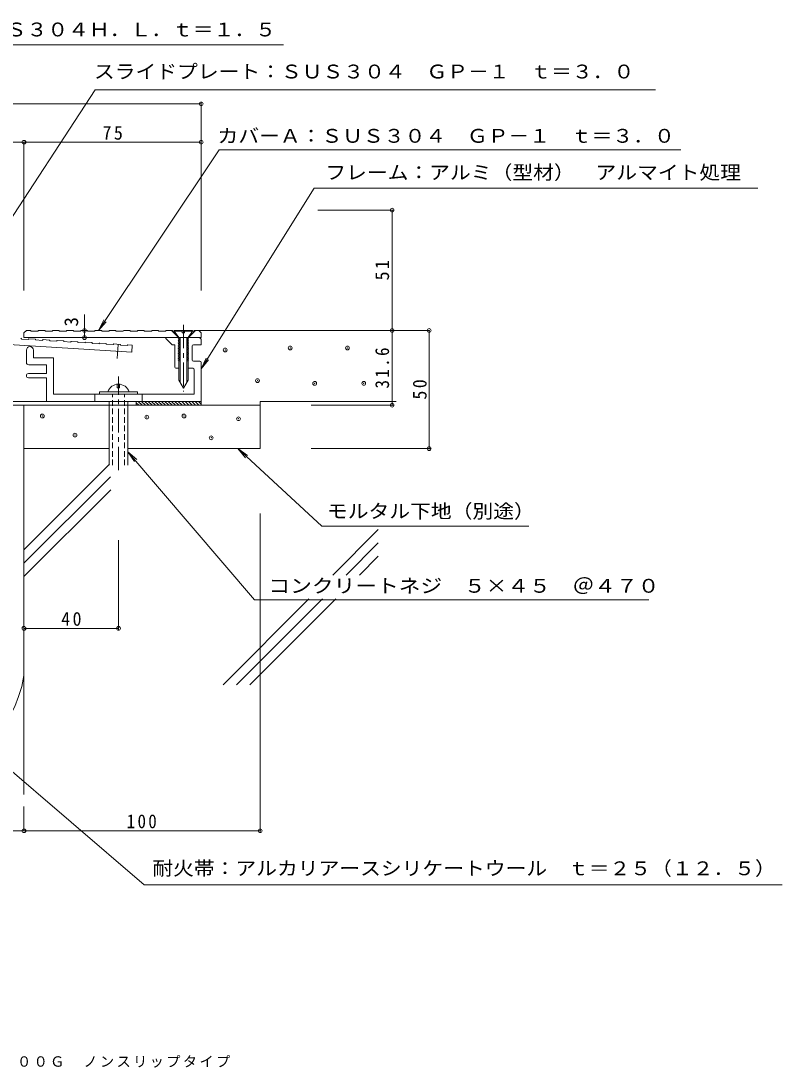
# Model space of a CAD drawing. Units: millimetres at full size, sheet at 1:2. Extents: x -239 to 283, y -274 to 194.
# Drawn here: x -39 to 283.3, y -266 to 177.6 of the extents above; entities that cross this region are included whole.
import ezdxf
from ezdxf.enums import TextEntityAlignment as Align

# ---------------------------------------------------------------- set-up
doc = ezdxf.new("R2010")
doc.units = ezdxf.units.MM
doc.header["$LTSCALE"] = 2
doc.header["$PDMODE"] = 32
doc.header["$PDSIZE"] = 1.6
doc.linetypes.add('CHAIN1', pattern=[8, 5, -1, 1, -1])
doc.linetypes.add('DASHED1', pattern=[1.8, 1.2, -0.6])
for name, color, linetype, lineweight in [('D-0', 3, 'Continuous', 9), ('D-1', 2, 'Continuous', 9), ('D-2', 3, 'Continuous', 9), ('D-3', 6, 'Continuous', 5), ('D-4', 7, 'Continuous', 9), ('D-5', 7, 'Continuous', 9)]:
    doc.layers.add(name, color=color, linetype=linetype, lineweight=lineweight)
doc.layers.add('F-5_F-5ﾚｲﾔ', color=7, linetype='Continuous')
doc.styles.add('ＭＳ ゴシック', font='')
doc.styles.get('ＭＳ ゴシック').set_extended_font_data('MS Gothic')

msp = doc.modelspace()

# ---------------------------------------------------------------- linework, layer by layer
at = {"layer": 'D-0'}
for p, q in [((-37.678, 45.435), (-36.677, 46.435)), ((-37.678, 43.435), (-37.678, 45.435)), ((27.722, 43.435), (24.722, 46.435)), ((31.922, 43.435), (34.922, 46.435)), ((37.322, 45.435), (36.322, 46.435)), ((37.322, 45.435), (37.322, 43.435)), ((-87.687, 43.129), (7.989, 37.277)), ((37.322, 43.435), (-37.678, 43.435)), ((8.146, 40.273), (7.989, 37.277))]:
    msp.add_line(p, q, dxfattribs=at)
at = {"layer": 'D-0', "linetype": 'CHAIN1'}
msp.add_line((2.154, 40.587), (1.84, 34.595), dxfattribs=at)
at = {"layer": 'D-1', "linetype": 'CHAIN1'}
for p, q in [((29.822, 48.918), (29.822, 31.517)), ((29.822, 48.918), (29.822, 31.517)), ((29.822, 48.918), (29.822, 20.612)), ((2.316, -12.753), (2.316, 26.931))]:
    msp.add_line(p, q, dxfattribs=at)
at = {"layer": 'D-1'}
for p, q in [((25.972, 46.135), (27.822, 43.435)), ((25.972, 46.135), (29.322, 46.135)), ((30.322, 46.135), (33.672, 46.135)), ((31.822, 43.435), (33.672, 46.135)), ((33.672, 46.435), (33.672, 46.135)), ((22.322, 43.435), (22.322, 43.135)), ((22.322, 43.135), (25.022, 40.435)), ((25.022, 40.435), (26.122, 40.435)), ((26.122, 30.935), (26.122, 40.435)), ((28.072, 43.254), (27.622, 42.994)), ((27.622, 42.994), (28.072, 42.735)), ((27.822, 43.435), (27.815, 25.435)), ((28.072, 43.435), (28.072, 43.254)), ((28.422, 43.435), (28.415, 24.396)), ((31.222, 43.435), (31.215, 24.395)), ((31.572, 43.435), (31.572, 43.254)), ((31.572, 43.254), (32.022, 42.994)), ((32.022, 42.994), (31.572, 42.735)), ((31.822, 43.435), (31.815, 25.435)), ((33.522, 33.955), (33.522, 39.935)), ((34.022, 40.435), (37.322, 40.435)), ((36.615, 43.435), (37.322, 42.728)), ((37.322, 42.728), (37.322, 40.435)), ((-36.682, 32.924), (-36.682, 38.114)), ((-28.182, 31.924), (-35.682, 31.924)), ((-28.173, 31.935), (-35.673, 31.935)), ((-33.673, 34.935), (-25.173, 34.935)), ((34.022, 33.454), (36.822, 33.454)), ((37.322, 32.954), (37.322, 16.435)), ((27.817, 30.435), (26.622, 30.435)), ((33.822, 30.435), (31.817, 30.435)), ((34.327, 19.435), (34.327, 29.935)), ((-28.187, 26.424), (-35.812, 26.424)), ((-28.187, 26.424), (-28.187, 16.424)), ((1.815, 22.235), (1.815, 23.708)), ((2.815, 22.235), (1.815, 22.235)), ((2.815, 22.235), (2.815, 23.708)), ((27.815, 25.435), (29.815, 21.971)), ((31.815, 25.435), (29.815, 21.971)), ((-25.173, 19.435), (34.327, 19.435)), ((-7.685, 16.435), (-7.685, 19.435)), ((-5.684, 20.435), (10.316, 20.435)), ((-5.684, 19.435), (-5.684, 20.435)), ((10.316, 20.435), (10.316, 19.435)), ((12.315, 16.435), (12.315, 19.435)), ((-1.685, -10.637), (-1.685, 16.435)), ((6.315, -10.637), (6.315, 16.435))]:
    msp.add_line(p, q, dxfattribs=at)
at = {"layer": 'D-1', "linetype": 'DASHED1'}
for p, q in [((-0.185, -10.637), (-0.185, 19.435)), ((4.816, -10.637), (4.816, 19.435))]:
    msp.add_line(p, q, dxfattribs=at)
at = {"layer": 'D-1'}
for points in [[(33.672, 46.435), (25.972, 46.435), (25.972, 46.135)], [(30.322, 46.435), (30.322, 45.435), (29.322, 45.435), (29.322, 46.435)], [(28.072, 42.735), (28.072, 42.554), (27.622, 42.294), (28.072, 42.035), (28.072, 41.854), (27.622, 41.594), (28.072, 41.334), (28.072, 41.154), (27.622, 40.894), (28.072, 40.635), (28.072, 40.454), (27.622, 40.194), (28.072, 39.935), (28.072, 39.754), (27.622, 39.494), (28.072, 39.235), (28.072, 39.054), (27.622, 38.794), (28.072, 38.535), (28.072, 38.354), (27.622, 38.094), (28.072, 37.835), (28.072, 37.654), (27.622, 37.394), (28.072, 37.135), (28.072, 36.954), (27.622, 36.694), (28.072, 36.435), (28.072, 36.254), (27.622, 35.994), (28.072, 35.735), (28.072, 35.554), (27.622, 35.294), (28.072, 35.035), (28.072, 34.854), (27.622, 34.594), (28.072, 34.335), (28.072, 34.154), (27.622, 33.894), (28.072, 33.635)], [(31.572, 42.735), (31.572, 42.554), (32.022, 42.294), (31.572, 42.035), (31.572, 41.854), (32.022, 41.594), (31.572, 41.334), (31.572, 41.154), (32.022, 40.894), (31.572, 40.635), (31.572, 40.454), (32.022, 40.194), (31.572, 39.935), (31.572, 39.754), (32.022, 39.494), (31.572, 39.235), (31.572, 39.054), (32.022, 38.794), (31.572, 38.535), (31.572, 38.354), (32.022, 38.094), (31.572, 37.835), (31.572, 37.654), (32.022, 37.394), (31.572, 37.135), (31.572, 36.954), (32.022, 36.694), (31.572, 36.435), (31.572, 36.254), (32.022, 35.994), (31.572, 35.735), (31.572, 35.554), (32.022, 35.294), (31.572, 35.035), (31.572, 34.854), (32.022, 34.594), (31.572, 34.335), (31.572, 34.154), (32.022, 33.894), (31.572, 33.635)], [(-33.682, 38.114), (-33.682, 34.924), (-25.182, 34.924), (-25.182, 19.424)], [(-35.803, 28.185), (-28.182, 28.185), (-28.182, 31.924)], [(28.072, 33.635), (28.072, 33.454), (28.038, 33.434)], [(31.572, 33.635), (31.572, 33.454), (31.607, 33.434)]]:
    msp.add_lwpolyline(points, dxfattribs=at)
for centre, radius, start, end in [((34.022, 39.935), 0.5, 90, 180), ((-35.182, 38.114), 1.5, 0.00002, 177.3912), ((-35.682, 32.924), 1, 180, 270), ((-35.673, 32.935), 1, 180, 270), ((34.022, 33.955), 0.5, 180, 270), ((36.822, 32.954), 0.5, 0, 90), ((-35.803, 27.31), 0.875, 90, 270), ((26.622, 30.935), 0.5, 180, 270), ((33.822, 29.935), 0.5, 0, 90), ((2.316, 19.017), 4.718, 17.49231, 162.50768)]:
    msp.add_arc(centre, radius, start, end, dxfattribs=at)
at = {"layer": 'D-2'}
for p, q in [((-36.677, 46.435), (-34.878, 46.435)), ((-34.678, 46.235), (-34.678, 46.135)), ((-34.678, 46.135), (-31.678, 46.135)), ((-31.678, 46.235), (-31.678, 46.135)), ((-31.478, 46.435), (-28.878, 46.435)), ((-28.678, 46.235), (-28.678, 46.135)), ((-28.678, 46.135), (-25.678, 46.135)), ((-25.678, 46.235), (-25.678, 46.135)), ((-25.478, 46.435), (-22.878, 46.435)), ((-22.678, 46.235), (-22.678, 46.135)), ((-22.678, 46.135), (-19.678, 46.135)), ((-19.678, 46.235), (-19.678, 46.135)), ((-19.478, 46.435), (-16.878, 46.435)), ((-16.678, 46.235), (-16.678, 46.135)), ((-16.678, 46.135), (-13.678, 46.135)), ((-13.678, 46.235), (-13.678, 46.135)), ((-13.478, 46.435), (-10.878, 46.435)), ((-10.678, 46.235), (-10.678, 46.135)), ((-10.678, 46.135), (-7.678, 46.135)), ((-7.678, 46.235), (-7.678, 46.135)), ((-7.478, 46.435), (-4.878, 46.435)), ((-4.678, 46.235), (-4.678, 46.135)), ((-4.678, 46.135), (-1.678, 46.135)), ((-1.678, 46.235), (-1.678, 46.135)), ((-1.478, 46.435), (1.122, 46.435)), ((1.322, 46.235), (1.322, 46.135)), ((1.322, 46.135), (4.322, 46.135)), ((4.322, 46.235), (4.322, 46.135)), ((4.522, 46.435), (7.122, 46.435)), ((7.322, 46.235), (7.322, 46.135)), ((7.322, 46.135), (10.322, 46.135)), ((10.322, 46.235), (10.322, 46.135)), ((10.522, 46.435), (13.122, 46.435)), ((13.322, 46.235), (13.322, 46.135)), ((13.322, 46.135), (16.322, 46.135)), ((16.322, 46.235), (16.322, 46.135)), ((16.522, 46.435), (19.122, 46.435)), ((19.322, 46.235), (19.322, 46.135)), ((19.322, 46.135), (22.322, 46.135)), ((22.322, 46.235), (22.322, 46.135)), ((22.522, 46.435), (25.122, 46.435)), ((25.322, 46.235), (25.322, 46.135)), ((25.322, 46.135), (28.322, 46.135)), ((28.322, 46.235), (28.322, 46.135)), ((28.522, 46.435), (31.122, 46.435)), ((34.322, 46.235), (34.322, 46.135)), ((34.522, 46.435), (36.322, 46.435)), ((-38.779, 42.942), (-38.785, 42.843)), ((-38.785, 42.843), (-35.791, 42.66)), ((-35.785, 42.759), (-35.791, 42.66)), ((-35.573, 42.947), (-32.978, 42.788)), ((-32.79, 42.576), (-32.796, 42.476)), ((-32.796, 42.476), (-29.802, 42.293)), ((-29.796, 42.393), (-29.802, 42.293)), ((-29.584, 42.58), (-26.989, 42.422)), ((-26.802, 42.21), (-26.808, 42.11)), ((-26.808, 42.11), (-23.813, 41.927)), ((-23.807, 42.027), (-23.813, 41.927)), ((-23.595, 42.214), (-21, 42.055)), ((-20.813, 41.844), (-20.819, 41.744)), ((-20.819, 41.744), (-17.824, 41.561)), ((-17.818, 41.66), (-17.824, 41.561)), ((-17.606, 41.848), (-15.011, 41.689)), ((-14.824, 41.477), (-14.83, 41.377)), ((-14.83, 41.377), (-11.836, 41.194)), ((-11.829, 41.294), (-11.836, 41.194)), ((-11.618, 41.482), (-9.023, 41.323)), ((-8.835, 41.111), (-8.841, 41.011)), ((-8.841, 41.011), (-5.847, 40.828)), ((-5.841, 40.928), (-5.847, 40.828)), ((-5.629, 41.115), (-3.034, 40.957)), ((-2.846, 40.745), (-2.852, 40.645)), ((-2.852, 40.645), (0.142, 40.462)), ((0.148, 40.562), (0.142, 40.462)), ((0.36, 40.749), (2.955, 40.59)), ((6.137, 40.195), (6.131, 40.095)), ((6.349, 40.383), (8.146, 40.273))]:
    msp.add_line(p, q, dxfattribs=at)
at = {"layer": 'D-2', "color": 4}
for p, q in [((37.322, 14.822), (-48.587, 14.822)), ((9.813, 16.422), (9.813, 14.822)), ((9.813, 15.888), (10.88, 14.822)), ((10.694, 16.422), (12.294, 14.822)), ((12.108, 16.422), (13.708, 14.822)), ((13.522, 16.422), (15.122, 14.822)), ((14.936, 16.422), (16.537, 14.822)), ((16.351, 16.422), (17.951, 14.822)), ((17.765, 16.422), (19.365, 14.822)), ((19.179, 16.422), (20.779, 14.822)), ((20.593, 16.422), (22.193, 14.822)), ((22.008, 16.422), (23.608, 14.822)), ((23.422, 16.422), (25.022, 14.822)), ((24.836, 16.422), (26.436, 14.822)), ((26.25, 16.422), (27.85, 14.822)), ((27.664, 16.422), (29.264, 14.822)), ((29.079, 16.422), (30.679, 14.822)), ((30.493, 16.422), (32.093, 14.822)), ((31.907, 16.422), (33.507, 14.822)), ((33.321, 16.422), (34.921, 14.822)), ((34.735, 16.422), (36.335, 14.822)), ((36.15, 16.422), (37.322, 15.249))]:
    msp.add_line(p, q, dxfattribs=at)
at = {"layer": 'D-2'}
for points in [[(31.322, 46.235), (31.322, 46.135), (34.322, 46.135)], [(3.143, 40.378), (3.136, 40.279), (6.131, 40.095)]]:
    msp.add_lwpolyline(points, dxfattribs=at)
at = {"layer": 'D-2', "color": 4}
msp.add_lwpolyline([(-48.587, 16.422), (37.322, 16.422), (37.322, 14.822)], dxfattribs=at)
at = {"layer": 'D-2'}
for centre, start, end in [((-34.878, 46.235), 0, 90), ((-31.478, 46.235), 90, 180), ((-28.878, 46.235), 0, 90), ((-25.478, 46.235), 90, 180), ((-22.878, 46.235), 0, 90), ((-19.478, 46.235), 90, 180), ((-16.878, 46.235), 0, 90), ((-13.478, 46.235), 90, 180), ((-10.878, 46.235), 0, 90), ((-7.478, 46.235), 90, 180), ((-4.878, 46.235), 0, 90), ((-1.478, 46.235), 90, 180), ((1.122, 46.235), 0, 90), ((4.522, 46.235), 90, 180), ((7.122, 46.235), 0, 90), ((10.522, 46.235), 90, 180), ((13.122, 46.235), 0, 90), ((16.522, 46.235), 90, 180), ((19.122, 46.235), 0, 90), ((22.522, 46.235), 90, 180), ((25.122, 46.235), 0, 90), ((28.522, 46.235), 90, 180), ((31.122, 46.235), 0, 90), ((34.522, 46.235), 90, 180), ((-38.979, 42.955), 356.5, 86.5), ((-35.585, 42.747), 86.5, 176.5), ((-32.99, 42.588), 356.5, 86.5), ((-29.596, 42.381), 86.5, 176.5), ((-27.001, 42.222), 356.5, 86.5), ((-23.607, 42.015), 86.5, 176.5), ((-21.012, 41.856), 356.5, 86.5), ((-17.619, 41.648), 86.5, 176.5), ((-15.024, 41.49), 356.5, 86.5), ((-11.63, 41.282), 86.5, 176.5), ((-9.035, 41.123), 356.5, 86.5), ((-5.641, 40.916), 86.5, 176.5), ((-3.046, 40.757), 356.5, 86.5), ((0.348, 40.549), 86.5, 176.5), ((2.943, 40.391), 356.5, 86.5), ((6.337, 40.183), 86.5, 176.5)]:
    msp.add_arc(centre, 0.2, start, end, dxfattribs=at)
at = {"layer": 'D-2', "color": 4}
msp.add_arc((-87.687, -91.829), 50.615, 188.9995, 351.0005, dxfattribs=at)
at = {"layer": 'D-3'}
for p, q in [((36.322, 46.435), (105.64, 46.435)), ((-37.678, 14.824), (62.322, 14.824)), ((-37.678, 14.822), (-37.678, -150.114)), ((62.322, 16.435), (62.322, -3.576)), ((62.322, 16.424), (119.844, 16.424)), ((-1.684, -3.576), (-37.678, -3.576)), ((62.322, -3.576), (6.315, -3.576)), ((-37.678, -46.434), (-1.466, -10.222)), ((-37.678, -52.091), (-1.071, -15.485)), ((-37.678, -57.748), (-0.918, -20.988)), ((93.031, -57.147), (112.322, -37.856)), ((98.688, -57.147), (112.322, -43.513)), ((104.345, -57.147), (112.322, -49.169)), ((46.602, -103.576), (82.982, -67.196)), ((52.259, -103.576), (88.638, -67.196)), ((57.915, -103.576), (94.295, -67.196))]:
    msp.add_line(p, q, dxfattribs=at)
for p in [(47.498, 38.211), (75.035, 39.064), (99.257, 39.064), (61.194, 25.223), (85.416, 24.069), (106.177, 24.069), (-29.925, 10.228), (14.325, 9.777), (30.052, 10.228), (53.12, 9.075), (-16.084, 2.154), (41.586, 1.001)]:
    msp.add_point(p, dxfattribs=at)
at = {"layer": 'D-4'}
for p, q in [((-108.935, 167.418), (72.16, 167.418)), ((-7.492, 148.421), (-75.559, 44.355)), ((-7.492, 148.421), (229.71, 148.421)), ((44.889, 123.031), (-6.134, 46.435)), ((44.889, 123.031), (240.47, 123.031)), ((85.124, 106.777), (37.322, 30.167)), ((85.124, 106.777), (273.014, 106.777)), ((118.773, 97.424), (86.72, 97.424)), ((118.173, 97.424), (118.173, 46.452)), ((-6.134, 46.435), (-3.929, 50.922)), ((-6.134, 46.435), (-2.843, 50.199)), ((118.173, 46.452), (118.173, 14.824)), ((37.322, 30.167), (39.393, 34.718)), ((37.322, 30.167), (40.5, 34.027)), ((118.773, 14.824), (83.905, 14.824)), ((52.868, -3.576), (56.069, -7.417)), ((6.315, -4.905), (9.041, -9.097)), ((88.487, -36.438), (176.009, -36.438)), ((226.856, -67.666), (59.986, -67.666)), ((13.143, -188.357), (-54.519, -130.272)), ((13.143, -188.357), (283.278, -188.357))]:
    msp.add_line(p, q, dxfattribs=at)
for points in [[(88.487, -36.438), (52.868, -3.576), (56.954, -6.458)], [(59.986, -67.666), (6.315, -4.905), (10.033, -8.248)]]:
    msp.add_lwpolyline(points, dxfattribs=at)
for p in [(118.173, 97.424), (118.173, 46.452), (118.173, 14.824)]:
    msp.add_point(p, dxfattribs=at)
at = {"layer": 'D-5'}
for p, q in [((-152.687, 142.438), (37.322, 142.438)), ((37.322, 63.394), (37.322, 143.038)), ((37.322, 126.205), (-137.75, 126.205)), ((-37.678, 126.205), (-37.678, 63.394)), ((-12.055, 43.452), (-12.055, 53.222)), ((133.874, 46.452), (102.073, 46.452)), ((133.874, 46.452), (133.874, -3.565)), ((83.905, -3.565), (134.474, -3.565)), ((62.317, -31.072), (62.317, -166.057)), ((2.319, -42.296), (2.319, -80.308)), ((-37.683, -79.708), (2.319, -79.708)), ((-37.683, -155.116), (-37.683, -165.457)), ((-137.687, -165.457), (62.317, -165.457))]:
    msp.add_line(p, q, dxfattribs=at)
for p in [(37.322, 142.438), (-37.678, 126.205), (37.322, 126.205), (-12.055, 46.452), (133.874, 46.452), (-12.055, 43.452), (133.874, -3.565), (-37.683, -79.708), (2.319, -79.708), (-37.683, -165.457), (62.317, -165.457)]:
    msp.add_point(p, dxfattribs=at)

# ---------------------------------------------------------------- texts
at = {"layer": 'D-4', "color": 2, "style": 'ＭＳ ゴシック'}
for s, width, p in [('カバーＢ：ＳＵＳ３０４Ｈ．Ｌ．ｔ＝１．５', 1.1, (-106.983, 169.278)), ('スライドプレート：ＳＵＳ３０４\u3000ＧＰ－１\u3000ｔ＝３．０', 1.1, (-8.079, 151.468)), ('カバーＡ：ＳＵＳ３０４\u3000ＧＰ－１\u3000ｔ＝３．０', 1.1, (44.259, 124.226)), ('フレーム：アルミ（型材）\u3000アルマイト処理', 1.1, (89.892, 108.735)), ('モルタル下地（別途）', 1.1, (90.596, -34.753)), ('コンクリートネジ\u3000５×４５\u3000＠４７０', 1.15, (65.797, -66.384)), ('耐火帯：アルカリアースシリケートウール\u3000ｔ＝２５（１２．５）', 1.1, (16.633, -186.048))]:
    msp.add_text(s, height=5.865, dxfattribs=dict(at, width=width)).set_placement(p, align=Align.BOTTOM_LEFT)
at = {"layer": 'D-4', "color": 2, "char_height": 5.865, "attachment_point": 7, "rotation": 90, "style": 'ＭＳ ゴシック'}
for s, insert in [('\\T1.27;\\W0.95;51', (116.973, 67.688)), ('\\T1.28;\\W0.9;31.6', (116.973, 21.888))]:
    msp.add_mtext(s, dxfattribs=dict(at, insert=insert))
at = {"layer": 'D-5', "color": 2, "style": 'ＭＳ ゴシック'}
msp.add_text('3', height=5.865, rotation=90, dxfattribs=at).set_placement((-12.999, 48.144), align=Align.BOTTOM_LEFT)
at = {"layer": 'D-5', "color": 2, "char_height": 5.865, "attachment_point": 7, "style": 'ＭＳ ゴシック'}
for s, insert in [('\\T1.27;\\W0.95;75', (-4.428, 127.205)), ('\\T1.27;\\W0.9;100', (5.817, -164.457))]:
    msp.add_mtext(s, dxfattribs=dict(at, insert=insert))
for s, insert, rotation in [('\\T1.27;\\W0.95;50', (132.874, 17.194), 90), ('\\T1.27;\\W0.95;40', (-21.932, -78.708), 0.001)]:
    msp.add_mtext(s, dxfattribs=dict(at, insert=insert, rotation=rotation))
at = {"layer": 'F-5_F-5ﾚｲﾔ', "insert": (-166.984, -265.97), "char_height": 4.399, "attachment_point": 7, "style": 'ＭＳ ゴシック'}
msp.add_mtext('\\T1.17;床－内壁\u3000ＳＸ５６ＡＧＰＨ（Ｌ）－１００Ｇ\u3000ノンスリップタイプ', dxfattribs=at)

doc.saveas('drawing.dxf')
